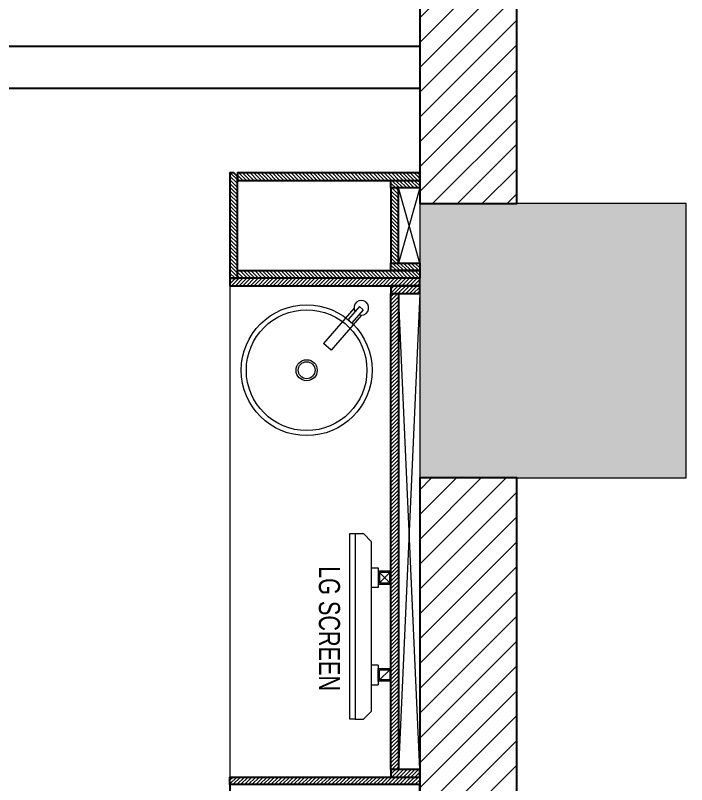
# Model space of a CAD drawing. Header units: feet. Extents: x 2962375 to 2970774, y -5767548 to -5746399.
# Drawn here: x 2969182 to 2970774, y -5755464 to -5753641 of the extents above; entities that cross this region are included whole.
import ezdxf

# ---------------------------------------------------------------- set-up
doc = ezdxf.new("R2010")
doc.units = ezdxf.units.FT
doc.header["$LTSCALE"] = 33
doc.header["$MEASUREMENT"] = 0
for name, color, linetype, lineweight in [('A-COL', 243, 'Continuous', 9), ('column hatch', 5, 'Continuous', 0), ('Floor-Unit', 1, 'Continuous', 13), ('LENS-DIM', 252, 'Continuous', 5), ('LENS-PARTITION', 21, 'Continuous', 25), ('LK-FF&E WALL', 1, 'Continuous', 9), ('LK-IT', 3, 'Continuous', 18), ('LN-ELEVATION-1', 81, 'Continuous', 25), ('LN-ELEVATION-2', 103, 'Continuous', 20), ('LN-ELEVATION-3', 125, 'Continuous', 18), ('LN-HATCH', 251, 'Continuous', 0), ('TV', 92, 'Continuous', 18)]:
    doc.layers.add(name, color=color, linetype=linetype, lineweight=lineweight)
doc.layers.add('A-WALL', color=1, linetype='Continuous')
doc.styles.get("Standard").update_dxf_attribs({"font": 'GILC____.TTF'})
pattern_1 = [(44.99999999999998, (35858.5, -100655.3575484328), (-4.419417382415918, 4.419417382415923), [])]

# ---------------------------------------------------------------- blocks, each defined once
blk = doc.blocks.new('A$C85344c99')
at = {"layer": 'column hatch'}
h = blk.add_hatch(color=8, dxfattribs=at)
h.dxf.hatch_style = 1
h.paths.add_polyline_path([(-3036.24108709395, -20205.76680643111), (-2376.24108709395, -20205.76680643111), (-2376.24108709395, -19540.76680643111), (-2806.24108709395, -19540.76680643111), (-3036.24108709395, -19540.76680643111)])
h.paths.add_polyline_path([(-3036.24108709395, -13800.76680643111), (-2382.241087093949, -13800.76680643111), (-2382.241087093949, -13140.76680643111), (-3036.24108709395, -13140.76680643111)])
h.paths.add_polyline_path([(-3036.24108709395, -7407.766806431116), (-2380.241087093949, -7407.766806431116), (-2380.241087093949, -6752.766806431115), (-3036.24108709395, -6752.766806431115)])
h.paths.add_polyline_path([(-3036.24108709395, 205.2331935688853), (-2396.241087093949, 205.2331935688853), (-2396.241087093949, 913.2331935688853), (-3036.24108709395, 913.2331935688853)])
h.paths.add_polyline_path([(4730.75891290605, 225.2331935688853), (4959.758912906982, 225.2331935688853), (5362.758912906051, 225.2331935688853), (5362.758912906982, 913.2331935688853), (4730.758912906981, 913.2331935688853)])
h.paths.add_polyline_path([(4729.75891290605, -7424.766806431114), (4959.758912906051, -7424.766806431114), (5361.758912906051, -7424.766806431114), (5361.758912906982, -6774.766806431114), (4729.75891290605, -6774.766806431114)])
h.paths.add_polyline_path([(4729.75891290605, -13815.76680643111), (4959.758912906051, -13815.76680643111), (5362.758912906051, -13815.76680643111), (5362.758912906051, -13131.76680643111), (4729.75891290605, -13131.76680643111)])
h.paths.add_polyline_path([(4729.75891290605, -20205.76680643111), (4773.758912906051, -20205.76680643111), (5362.758912904188, -20205.76680643111), (5362.758912904188, -19542.76680643111), (4729.75891290605, -19542.76680643111)])
at = {"layer": 'LN-HATCH'}
h = blk.add_hatch(dxfattribs=at)
h.set_pattern_fill('ANSI31', color=256, scale=333, angle=180)
h.set_pattern_definition([(225, (-5558163.120870256, 5269426.97874028), (29.43331976689004, -29.43331976689005), [])])
h.paths.add_polyline_path([(4729.75891290605, -19542.76680643111), (4959.758912906051, -19542.76680643111), (4959.758912906051, -13815.76680643111), (4729.75891290605, -13815.76680643111)])
h.paths.add_polyline_path([(4729.75891290605, -13131.76680643111), (4959.758912906051, -13131.76680643111), (4959.758912906051, -7424.766806431114), (4729.75891290605, -7424.766806431114)])
h.paths.add_polyline_path([(4729.758912906982, -6774.766806431114), (4959.758912906982, -6774.766806431114), (4959.758912906982, 225.2331935688853), (4729.758912906982, 225.2331935688853)])
at = {"layer": 'A-COL'}
blk.add_lwpolyline([(4729.75891290605, -6774.766806431114), (4729.75891290605, -7424.766806431114), (5361.758912906051, -7424.766806431114), (5361.758912906982, -6774.766806431114)], close=True, dxfattribs=at)
at = {"layer": 'A-WALL'}
for points in [[(4729.758912906982, -6774.766806431114), (4959.758912906982, -6774.766806431114), (4959.758912906982, 225.2331935688853), (4729.758912906982, 225.2331935688853)], [(4729.75891290605, -13131.76680643111), (4959.758912906051, -13131.76680643111), (4959.758912906051, -7424.766806431114), (4729.75891290605, -7424.766806431114)]]:
    blk.add_lwpolyline(points, close=True, dxfattribs=at)
blk = doc.blocks.new('rtf')
at = {"color": 0, "linetype": 'ByBlock', "lineweight": -2}
for p, q in [((16412.5253540573, -172798.8148984113), (16452.40026456733, -172798.8148984113)), ((16412.5253540573, -172810.8148984113), (16412.5253540573, -172798.8148984113)), ((16412.5253540573, -172810.8148984113), (16452.40026456733, -172810.8148984113)), ((16425.26329468148, -172793.1007600746), (16535.26329468148, -172793.1007600746)), ((16535.26329468148, -172793.1007600746), (16535.26329468148, -172817.1007600746)), ((16425.26329468148, -172817.1007600746), (16535.26329468148, -172817.1007600746))]:
    blk.add_line(p, q, dxfattribs=at)
for centre, radius, start, end in [((16412.5253540573, -172805.1007600746), 17.5, 21.05058810897431, 340.9421780194656), ((16444.53660690578, -172804.8148984114), 9.891264419597851, 322.656233941354, 37.34376605891414)]:
    blk.add_arc(centre, radius, start, end, dxfattribs=at)
blk = doc.blocks.new('dsg')
at = {"color": 0, "linetype": 'ByBlock', "lineweight": -2}
for radius in [155, 143, 25, 20]:
    blk.add_circle((11491.5035008227, -171102.5847399924), radius, dxfattribs=at)
blk.add_blockref('rtf', (-5117.472106590168, 1702.9323767405), dxfattribs=at)
blk = doc.blocks.new('CLINIC - CABINET SINK')
at = {"layer": 'LN-HATCH', "ltscale": 0.5}
h = blk.add_hatch(dxfattribs=at)
h.set_pattern_fill('ANSI31', color=256, scale=2)
h.set_pattern_definition([(45, (4052861.500382861, 1708016.355767586), (-4.490128060534575, 4.490128060534575), [])])
h.paths.add_polyline_path([(-563.359543572413, 156.9999999999999), (564.640456427587, 156.9999999999999), (564.640456427587, 174.9999999999999), (-563.359543572413, 174.9999999999999)])
h.paths.add_polyline_path([(582.6404564275867, 225), (600.6404564275867, 225), (600.6404564275867, -225), (582.6404564275867, -225)])
h.paths.add_polyline_path([(564.640456427587, 225), (582.6404564275867, 225), (582.6404564275867, 156.9999999999999), (564.640456427587, 156.9999999999999)])
h.paths.add_polyline_path([(-581.359543572413, 225), (-599.359543572413, 225), (-599.359543572413, -225), (-581.359543572413, -225)])
h.paths.add_polyline_path([(-581.359543572413, 225), (-563.359543572413, 225), (-563.359543572413, 156.9999999999999), (-581.359543572413, 156.9999999999999)])
at = {"layer": 'LN-ELEVATION-1', "ltscale": 0.5}
for points in [[(-581.359543572413, 225), (-599.359543572413, 225), (-599.359543572413, -225), (-581.359543572413, -225)], [(-581.359543572413, 225), (-563.359543572413, 225), (-563.359543572413, 156.9999999999999), (-581.359543572413, 156.9999999999999)], [(564.640456427587, 225), (582.6404564275867, 225), (582.6404564275867, 156.9999999999999), (564.640456427587, 156.9999999999999)], [(582.6404564275867, 225), (600.6404564275867, 225), (600.6404564275867, -225), (582.6404564275867, -225)], [(-563.359543572413, 156.9999999999999), (564.640456427587, 156.9999999999999), (564.640456427587, 174.9999999999999), (-563.359543572413, 174.9999999999999)]]:
    blk.add_lwpolyline(points, close=True, dxfattribs=at)
at = {"layer": 'LN-ELEVATION-2', "ltscale": 0.5}
blk.add_line((582.6404564275867, -225), (-581.359543572413, -225), dxfattribs=at)
at = {"layer": 'LN-HATCH', "ltscale": 0.5}
for p, q in [((564.640456427587, 225), (-563.359543572413, 174.9999999999999)), ((-563.359543572413, 225), (564.640456427587, 174.9999999999999))]:
    blk.add_line(p, q, dxfattribs=at)
at = {"layer": 'LN-ELEVATION-3', "xscale": -1, "rotation": 41.1558274151866}
blk.add_blockref('dsg', (-103569.3304926871, 136346.6509754679), dxfattribs=at)
blk = doc.blocks.new('CLINIC SCREEN')
at = {"layer": 'TV'}
for p, q in [((-103.1090284836336, 42.85441964946222), (-127.4114311772946, 18.55201695591665)), ((-127.4114311772946, 42.85441964946222), (-103.1090284836336, 18.55201695591665)), ((102.7052824410566, 42.85441964946222), (127.007685134602, 18.55201695591665))]:
    blk.add_line(p, q, dxfattribs=at)
at = {"layer": 'TV', "ltscale": 12}
for p, q in [((-220.0000000000082, -19.41163062257681), (-200.5883693773149, 0)), ((200.5883693773149, 0), (-200.5883693773149, 0)), ((-138.5315413423604, 0), (-138.5315413423604, 15.514207008644)), ((-138.5315413423604, 15.514207008644), (-91.98892031613741, 15.514207008644)), ((-91.98892031613741, 15.514207008644), (-91.98892031613741, 0)), ((91.98892031610741, 15.514207008644), (91.98892031610741, 0)), ((91.98892031610741, 15.514207008644), (138.5315413423595, 15.514207008644)), ((138.5315413423595, 0), (138.5315413423595, 15.514207008644)), ((219.9999999999918, -19.41163062257681), (200.5883693773149, 0)), ((-220.0000000000082, -38.82326124538668), (-220.0000000000082, -19.41163062257681)), ((219.9999999999918, -38.82326124538668), (219.9999999999918, -19.41163062257681))]:
    blk.add_line(p, q, dxfattribs=at)
at = {"layer": 'TV'}
for points in [[(-130.4492315140169, 15.51421661919448), (-100.0712281470269, 15.51421661919448), (-100.0712281470269, 45.89221998606814), (-130.4492315140169, 45.89221998606814)], [(-127.4114311772946, 18.55201695591665), (-103.1090284836336, 18.55201695591665), (-103.1090284836336, 42.85441964946222), (-127.4114311772946, 42.85441964946222)], [(130.0454854713243, 15.51421661919448), (99.66748210433435, 15.51421661919448), (99.66748210433435, 45.89221998606814), (130.0454854713243, 45.89221998606814)], [(127.007685134602, 18.55201695591665), (102.7052824410566, 18.55201695591665), (102.7052824410566, 42.85441964946222), (127.007685134602, 42.85441964946222)]]:
    blk.add_lwpolyline(points, close=True, dxfattribs=at)
at = {"layer": 'TV', "ltscale": 12}
blk.add_lwpolyline([(-220.0000000000082, -51.71278328332107), (-220.0000000000082, -38.82326124538668), (219.9999999999918, -38.82326124538668), (219.9999999999918, -51.71278328332107)], close=True, dxfattribs=at)
at = {"layer": 'Floor-Unit', "color": 0, "ltscale": 2, "insert": (5.199680584678389, -100.4085774972336), "char_height": 50, "attachment_point": 5}
blk.add_mtext_dynamic_manual_height_columns('LG SCREEN', width=466.4796511627907, gutter_width=12.5, heights=[0], dxfattribs=at)
blk = doc.blocks.new('CLINIC - MOP CLOSET')
at = {"layer": 'LN-HATCH', "ltscale": 0.5}
h = blk.add_hatch(dxfattribs=at)
h.set_pattern_fill('ANSI31', color=256, scale=50, angle=360)
h.set_pattern_definition(pattern_1)
h.paths.add_polyline_path([(-106.3595435724128, 216), (-124.3595435724128, 216), (-124.3595435724128, -216), (-106.3595435724128, -216)])
h = blk.add_hatch(dxfattribs=at)
h.set_pattern_fill('ANSI31', color=256, scale=50, angle=360)
h.set_pattern_definition(pattern_1)
h.paths.add_polyline_path([(-106.3595435724128, 216), (-88.35954357241282, 216), (-88.35954357241282, 148), (-106.3595435724128, 148)])
h = blk.add_hatch(dxfattribs=at)
h.set_pattern_fill('ANSI31', color=256, scale=50, angle=360)
h.set_pattern_definition(pattern_1)
h.paths.add_polyline_path([(89.64045642758717, 216), (107.6404564275872, 216), (107.6404564275872, 148), (89.64045642758717, 148)])
h = blk.add_hatch(dxfattribs=at)
h.set_pattern_fill('ANSI31', color=256, scale=50, angle=360)
h.set_pattern_definition(pattern_1)
h.paths.add_polyline_path([(107.6404564275872, 216), (125.6404564275872, 216), (125.6404564275872, -216), (107.6404564275872, -216)])
h = blk.add_hatch(dxfattribs=at)
h.set_pattern_fill('ANSI31', color=256, scale=50, angle=360)
h.set_pattern_definition(pattern_1)
h.paths.add_polyline_path([(-88.35954357241282, 148), (89.64045642758717, 148), (89.64045642758717, 166), (-88.35954357241282, 166)])
h = blk.add_hatch(dxfattribs=at)
h.set_pattern_fill('ANSI31', color=256, scale=50, angle=360)
h.set_pattern_definition([(44.99999999999998, (35894.5, -101037.3575484328), (-4.419417382415918, 4.419417382415923), [])])
h.paths.add_polyline_path([(-115.3595435724055, -216), (-124.3595435724128, -225), (-124.3595435724128, -234), (125.6404564275872, -234), (125.6404564275872, -216)])
at = {"layer": 'LN-ELEVATION-1', "ltscale": 0.5}
for points in [[(-106.3595435724128, 216), (-124.3595435724128, 216), (-124.3595435724128, -216), (-106.3595435724128, -216)], [(-106.3595435724128, 216), (-88.35954357241282, 216), (-88.35954357241282, 148), (-106.3595435724128, 148)], [(89.64045642758717, 216), (107.6404564275872, 216), (107.6404564275872, 148), (89.64045642758717, 148)], [(107.6404564275872, 216), (125.6404564275872, 216), (125.6404564275872, -216), (107.6404564275872, -216)], [(-88.35954357241282, 148), (89.64045642758717, 148), (89.64045642758717, 166), (-88.35954357241282, 166)], [(-124.3595435724128, -225), (-124.3595435724128, -234), (125.6404564275872, -234), (125.6404564275872, -216), (-115.3595435724128, -216)]]:
    blk.add_lwpolyline(points, close=True, dxfattribs=at)
at = {"layer": 'LN-HATCH', "ltscale": 0.5}
for p, q in [((89.64045642758717, 216), (-88.35954357241282, 166)), ((-88.35954357241282, 216), (89.64045642758717, 166))]:
    blk.add_line(p, q, dxfattribs=at)

msp = doc.modelspace()

# ---------------------------------------------------------------- linework, layer by layer
at = {"layer": 'LENS-PARTITION'}
for points in [[(2970140.597603366, -5753813.546477255), (2967542.597603366, -5753813.546477255), (2967542.597603366, -5753713.546477255), (2970140.597603366, -5753713.546477255)], [(2969690.597603365, -5755563.546477256), (2970140.597603365, -5755563.546477256), (2970140.597603365, -5755463.546477256), (2969690.597603365, -5755463.546477256)]]:
    msp.add_lwpolyline(points, close=True, dxfattribs=at)

# ---------------------------------------------------------------- block references
at = {"layer": 'LENS-DIM', "color": 2}
msp.add_blockref('A$C85344c99', (2965410.838690459, -5747311.779670825), dxfattribs=at)
at = {"layer": 'LK-FF&E WALL', "rotation": 270}
msp.add_blockref('CLINIC - MOP CLOSET', (2969924.597603365, -5754137.906020828), dxfattribs=at)
at = {"layer": 'LK-FF&E WALL', "xscale": -1, "rotation": 270}
msp.add_blockref('CLINIC - CABINET SINK', (2969915.597603365, -5754864.186933684), dxfattribs=at)
at = {"layer": 'LK-IT', "rotation": 270.0000000000001}
msp.add_blockref('CLINIC SCREEN', (2970026.705383389, -5755088.546477257), dxfattribs=at)

doc.saveas('drawing.dxf')
